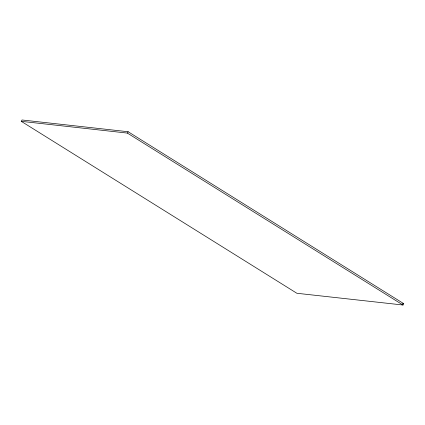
<?xml version="1.0" encoding="UTF-8"?>
<svg xmlns="http://www.w3.org/2000/svg" width="425" height="425" viewBox="0 0 425 425"><rect width="100%" height="100%" fill="white"/><g stroke="black" fill="none" stroke-linecap="round" stroke-linejoin="round"><path stroke-width="0.64" d="M21.25 121.332L22.02 119.983L128.137 131.734L403.75 303.668L402.98 305.017L296.862 293.266L21.25 121.332L127.367 133.089L402.98 305.017M127.367 133.089L128.137 131.734M402.433 303.519L403.75 303.668"/></g></svg>
